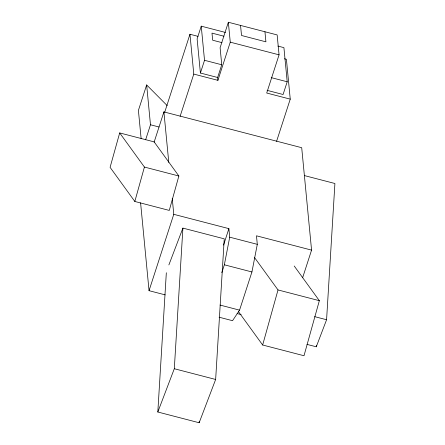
<?xml version="1.0" encoding="UTF-8"?>
<svg xmlns="http://www.w3.org/2000/svg" width="445" height="445" viewBox="0 0 445 445"><rect width="100%" height="100%" fill="white"/><g stroke="black" fill="none" stroke-linecap="round" stroke-linejoin="round"><path stroke-width="0.67" d="M168.878 264.914L182.906 228.096L224.241 238.832L215.647 379.468L199.154 422.75L157.819 412.009L166.33 272.757M157.819 412.009L174.307 368.727L182.906 228.096M199.154 422.75L199.243 421.365M307 344.386L316.273 346.794L316.362 345.409M316.273 346.794L326.58 319.744L334.913 183.501L304.436 175.586M221.799 272.696L224.352 264.797L229.715 237.174L228.891 228.641L173.773 214.323L172.243 198.403M219.101 317.202L232.546 320.695L239.555 310.143L251.931 271.962L257.299 244.338L256.476 235.806L311.567 250.118L302.617 277.769M119.688 132.927L110.087 167.337L134.824 201.468L169.272 210.418L178.868 176.009L154.137 141.877L119.688 132.927L144.419 167.059L178.868 176.009M134.824 201.468L144.419 167.059M294.223 266.01L319.349 300.681L303.996 355.744L262.656 345.003L278.014 289.94L254.507 257.505M167.198 105.61L146.65 84.945L138.406 110.399L141.121 138.551M145.626 139.786L150.482 124.772L146.65 84.945M154.109 142.189L163.916 111.906L301.704 147.701L311.567 250.118M164.656 112.379L189.954 34.248L197.992 36.34M225.437 32.446L201.24 26.16L197.118 38.887L200.406 73.025L217.627 77.497L217.905 80.345L193.786 74.081L189.954 34.248M180.119 116.295L193.786 74.081M200.406 73.025L204.528 60.298L201.24 26.16M276.573 141.354L290.246 99.14L266.7 93.022L279.065 54.841L277.146 34.927L228.346 22.25L220.108 47.704L221.749 64.77L217.627 77.497M165.184 294.874L149.047 290.68L173.773 214.323M217.905 80.345L230.265 42.164L228.346 22.25M223.562 245.095L228.891 228.641M277.864 46.069L283.916 47.637L287.203 81.774L283.081 94.501L267.095 90.352M223.907 36.212L211.981 33.114L212.671 40.222L221.944 42.631M230.265 42.164L279.065 54.841M284.399 58.79L286.408 59.307L290.246 99.14M204.528 60.298L221.749 64.77M271.216 77.625L287.203 81.774M150.482 124.772L159.015 126.992M229.715 237.174L257.299 244.338M224.352 264.797L251.931 271.962M278.014 289.94L319.349 300.681M314.654 316.645L326.58 319.744M220.058 305.07L239.555 310.143M237.102 313.558L241.134 314.604M174.307 368.727L215.647 379.468M238.342 311.45L262.656 345.003M264.947 31.756L265.915 41.83L241.518 35.489L240.55 25.421M163.916 111.906L168.777 162.419M140.587 202.798L149.047 290.68"/></g></svg>
